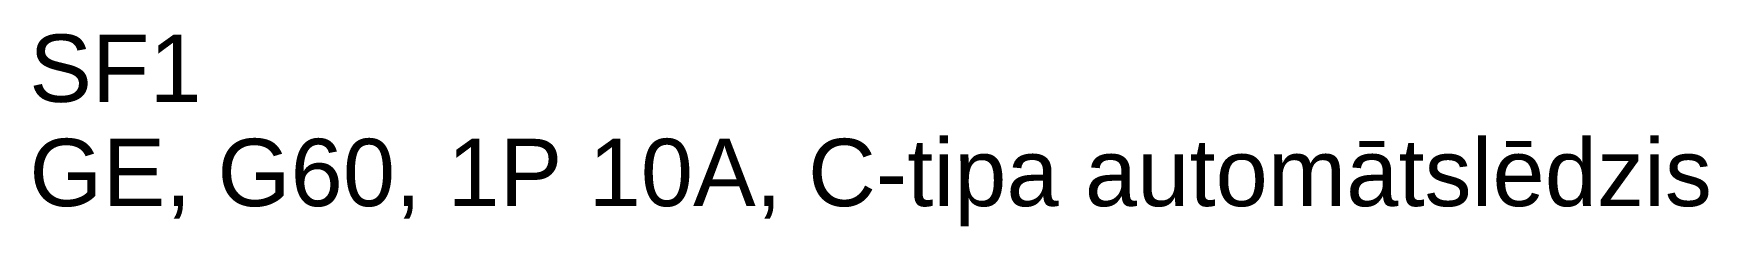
# Model space of a CAD drawing. Header units: millimetres. Extents: x 91.9 to 154.1, y 197.9 to 205.1.
import ezdxf

# ---------------------------------------------------------------- set-up
doc = ezdxf.new("R2010")
doc.units = ezdxf.units.MM
doc.styles.get("Standard").update_dxf_attribs({"font": 'arial.ttf'})

msp = doc.modelspace()

# ---------------------------------------------------------------- texts
for s, p in [('SF1', (91.747, 202.532)), ('GE, G60, 1P 10A, C-tipa automātslēdzis', (91.753, 198.662))]:
    msp.add_text(s, height=2.5).set_placement(p)

doc.saveas('drawing.dxf')
